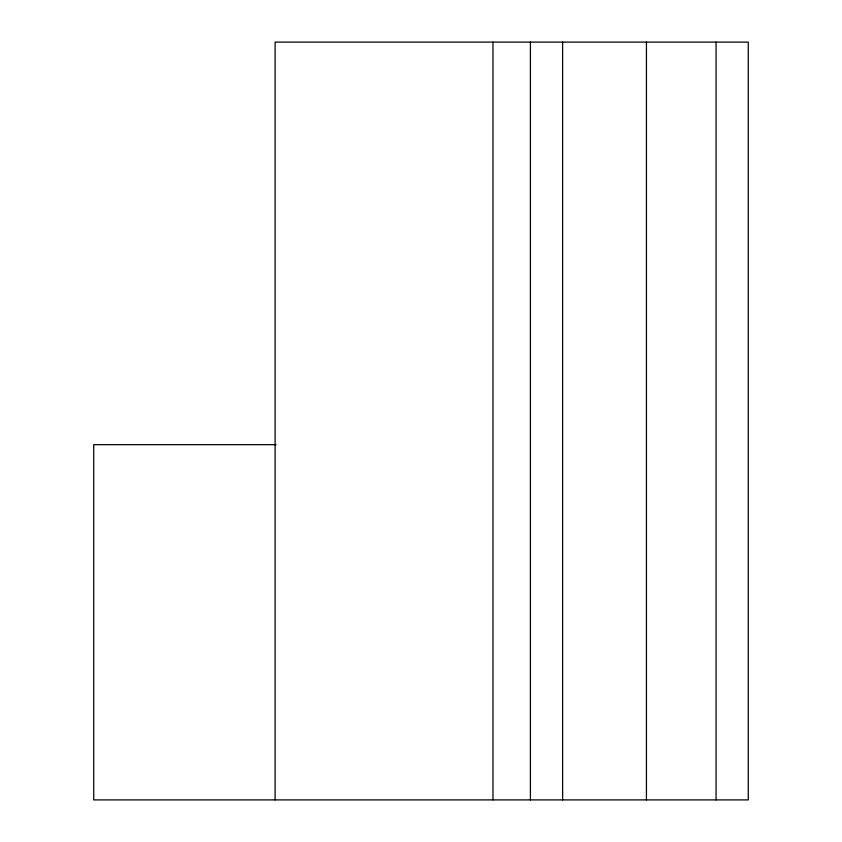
<?xml version="1.0" encoding="UTF-8"?>
<svg xmlns="http://www.w3.org/2000/svg" width="842" height="842" viewBox="0 0 842 842"><rect width="100%" height="100%" fill="white"/><g stroke="black" fill="none" stroke-linecap="round" stroke-linejoin="round"><path stroke-width="1.26" d="M276.018 444.681L93.725 444.681L93.725 799.9L748.275 799.9L748.275 42.1L275.113 42.1L275.113 799.9M716.068 42.1L716.068 799.9M646.435 42.1L646.435 799.9M562.614 42.1L562.614 799.9M530.407 42.1L530.407 799.9M492.98 42.1L492.98 799.9"/></g></svg>
